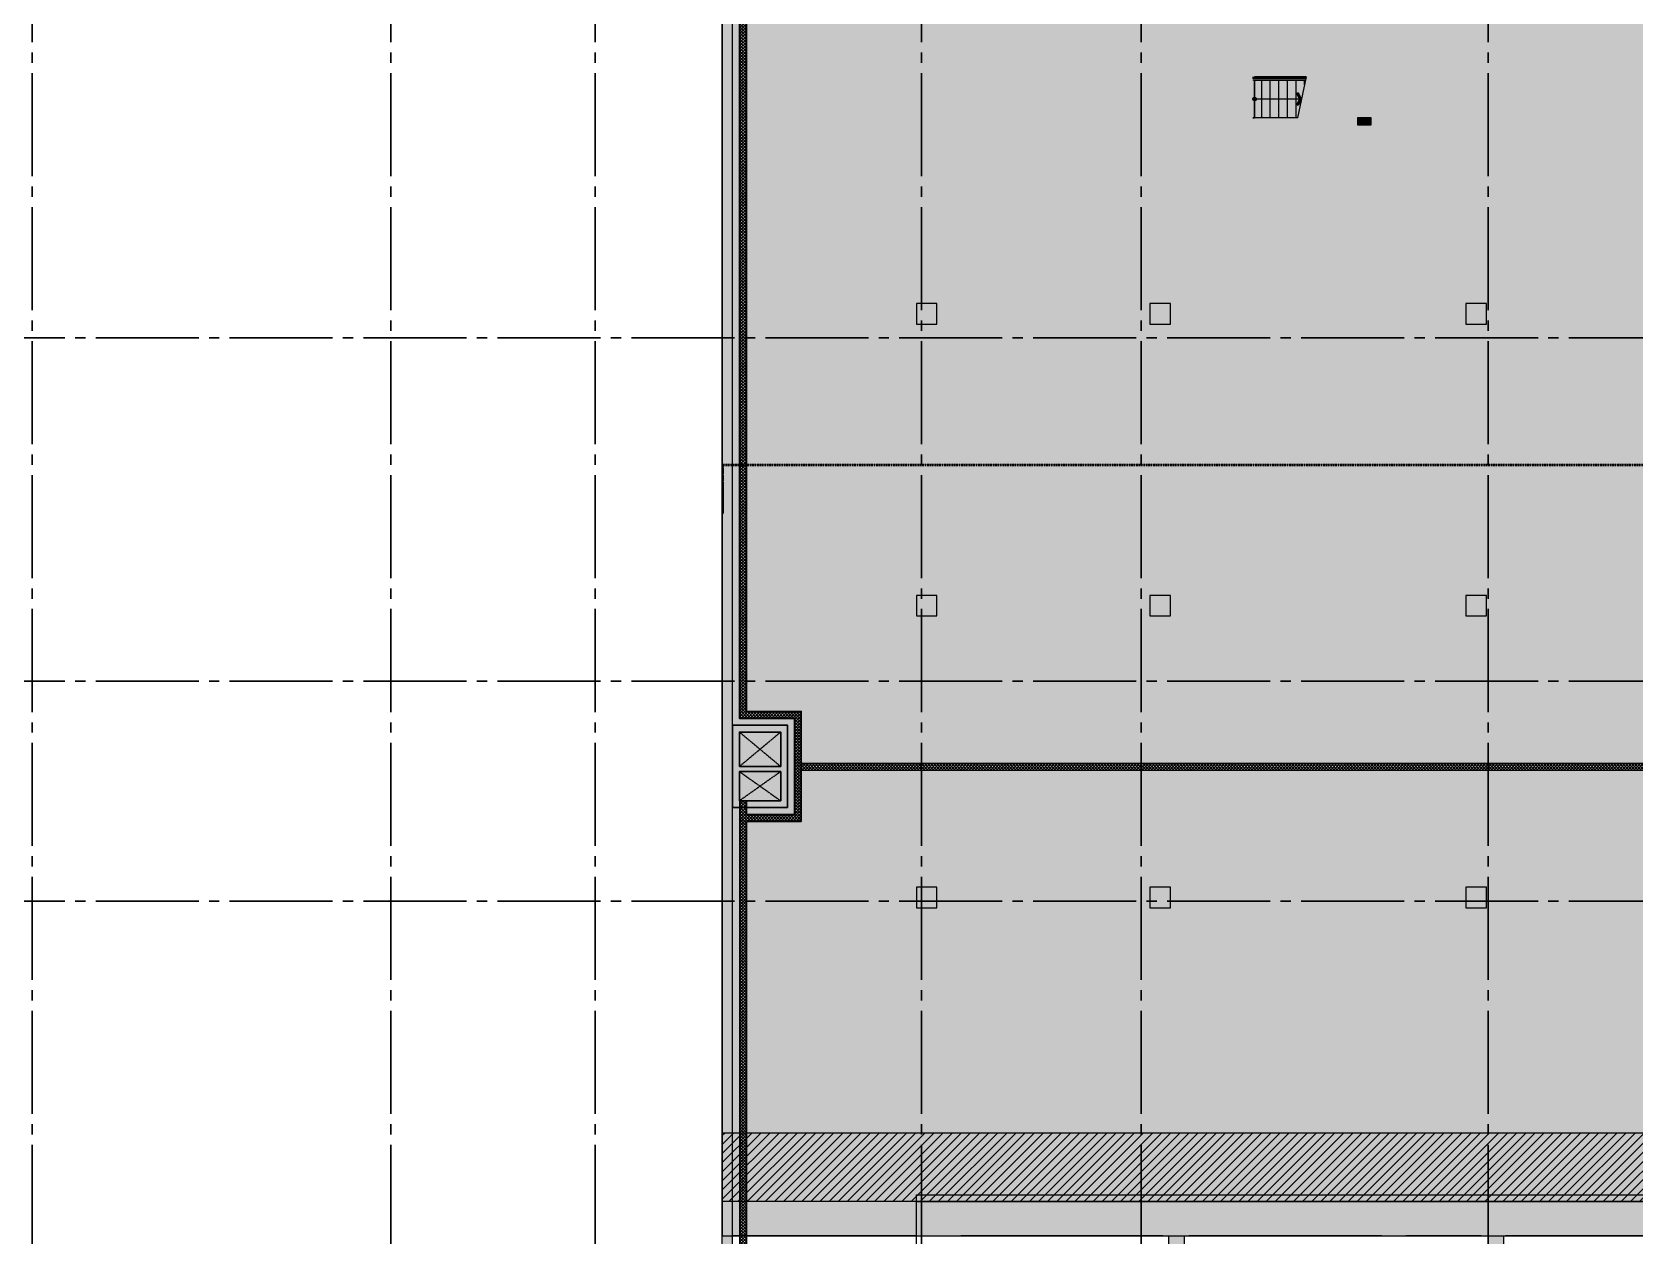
# Model space of a CAD drawing. Header units: millimetres. Extents: x -3819597 to -2591384, y 582389 to 820195.
# Drawn here: x -3077006 to -3030331, y 632681 to 667731 of the extents above; entities that cross this region are included whole.
import ezdxf
from ezdxf.enums import TextEntityAlignment as Align
from ezdxf.xclip import XClip

# ---------------------------------------------------------------- set-up
doc = ezdxf.new("R2010")
doc.units = ezdxf.units.MM
doc.header["$MEASUREMENT"] = 0
doc.header["$XCLIPFRAME"] = 0
for name, pattern in [('CENTER', [2, 1.25, -0.25, 0.25, -0.25]), ('CHG_XX_Cot_Ham 2$0$MB_Luoi truc$0$HTT Hidden 21', [3, 2, -1]), ('CHG_XX_Damsan_Ham 2$0$CHG_XX_Damsan_Ham 2$0$HIDDEN', [0.375, 0.25, -0.125]), ('CHG_XX_Damsan_Ham 2$0$MB Ham 2$0$Hidden21', [3, 2, -1]), ('CHG_XX_Luoi truc$0$MB_Luoi truc$0$Center101', [13, 10, -1, 1, -1]), ('HIDDEN', [0.375, 0.25, -0.125])]:
    doc.linetypes.add(name, pattern=pattern)
doc.layers.get('0').update_dxf_attribs({"lineweight": 9})
doc.layers.get('Defpoints').update_dxf_attribs({"color": 10, "lineweight": 0})
for name, color, linetype in [('02HN. TEXT B', 1, 'Continuous'), ('12HN. GRID', 1, 'CENTER'), ("CHG_XX_Damsan_Ham 2$0$CHG_XX_Damsan_Ham 2$0$'S_General_Hatch_8", 8, 'Continuous'), ('CHG_XX_Damsan_Ham 2$0$CHG_XX_Damsan_Ham 2$0$MEP-00-GENERAL-35', 2, 'Continuous'), ('CHG_XX_Damsan_Ham 2$0$MB Ham 2$0$Staircase', 30, 'Continuous'), ('CHG_XX_Damsan_Ham 2$0$MB Ham 2$0$Staircase Hidden', 34, 'CHG_XX_Damsan_Ham 2$0$MB Ham 2$0$Hidden21'), ('CHG_XX_Luoi truc$0$Grid', 34, 'Continuous'), ('CHG_XX_Luoi truc$0$Grid Line', 8, 'CHG_XX_Luoi truc$0$MB_Luoi truc$0$Center101'), ('dim', 51, 'Continuous')]:
    doc.layers.add(name, color=color, linetype=linetype)
for name, color, linetype, lineweight, plot in [('CHG_XX_Cot_Ham 2$0$NS-Column-H2', 90, 'Continuous', 13, False), ('CHG_XX_Cot_Ham 2$0$NS-Column-H2 @ 1', 90, 'Continuous', 13, False), ('CHG_XX_Cot_Ham 2$0$NS-Column-H2 @ 150', 90, 'Continuous', 13, False)]:
    doc.layers.add(name, color=color, linetype=linetype, lineweight=lineweight, plot=plot)
for name, color, linetype, lineweight in [('CHG_XX_Cot_Ham 2$0$NS-Pier-H2', 150, 'Continuous', 13), ('CHG_XX_Cot_Ham 2$0$NS-Pier-H2 @ 1', 150, 'Continuous', 13), ('CHG_XX_Cot_Ham 2$0$NS-Pier-H2 @ 150', 150, 'Continuous', 13), ("CHG_XX_Damsan_Ham 2$0$CHG_XX_Damsan_Ham 2$0$'S_General_Hidden_1 Thin", 1, 'CHG_XX_Damsan_Ham 2$0$CHG_XX_Damsan_Ham 2$0$HIDDEN', 18), ('CHG_XX_Damsan_Ham 2$0$CHG_XX_Damsan_Ham 2$0$CHG_XX_Damsan_Ham 2$0$Start net bao', 3, 'Continuous', 18), ('CHG_XX_Damsan_Ham 2$0$CHG_XX_Damsan_Ham 2$0$DBAO', 3, 'Continuous', 13), ('CHG_XX_Damsan_Ham 2$0$CHG_XX_Damsan_Ham 2$0$DMo', 9, 'CHG_XX_Damsan_Ham 2$0$CHG_XX_Damsan_Ham 2$0$HIDDEN', 9), ('CHG_XX_Damsan_Ham 2$0$CHG_XX_Damsan_Ham 2$0$DTE-MEP-H-SLAB TEXT', 3, 'Continuous', 0), ('CHG_XX_Damsan_Ham 2$0$CHG_XX_Damsan_Ham 2$0$HATCH', 154, 'Continuous', 9), ('CHG_XX_Damsan_Ham 2$0$CHG_XX_Damsan_Ham 2$0$mach ngung thi cong', 6, 'Continuous', 13), ('CHG_XX_Damsan_Ham 2$0$CHG_XX_Damsan_Ham 2$0$Start hatch', 8, 'Continuous', 25), ('CHG_XX_Damsan_Ham 2$0$CHG_XX_Damsan_Ham 2$0$Start hatch @ 1', 8, 'Continuous', 25), ('CHG_XX_Damsan_Ham 2$0$CHG_XX_Damsan_Ham 2$0$Start net bao', 3, 'Continuous', 18), ('CHG_XX_Damsan_Ham 2$0$HATCH', 57, 'Continuous', 9), ('CHG_XX_Damsan_Ham 2$0$mach ngung thi cong', 6, 'Continuous', 13), ('CHG_XX_Damsan_Ham 2$0$tam cap ram', 8, 'Continuous', 5), ('thep chay suot', 5, 'HIDDEN', 40)]:
    doc.layers.add(name, color=color, linetype=linetype, lineweight=lineweight)
doc.styles.add('[HN042014]STYLE', font='arial.ttf', dxfattribs={"width": 0.8})
doc.styles.add('CHG_XX_Luoi truc$0$MB_Luoi truc$0$Grid A-F$0$VNI-HelveCB', font='VHELVCB_0.TTF')
pattern_1 = [(45, (273994.73, -8650), (-44.194174, 44.194174), []), (135, (273994.73, -8650), (-44.194174, -44.194174), [])]

# ---------------------------------------------------------------- blocks, each defined once
blk = doc.blocks.new('*U679')
at = {"layer": '12HN. GRID', "linetype": 'Continuous'}
h = blk.add_hatch(color=256, dxfattribs=at)
h.dxf.hatch_style = 1
h.paths.add_polyline_path([(-44, 12932), (44, 12932), (0, 13108)])
h = blk.add_hatch(color=256, dxfattribs=at)
h.dxf.hatch_style = 1
h.paths.add_polyline_path([(0, -7439), (44, -7263), (-44, -7263)])
for p, q in [((-75, 13108), (75, 13108)), ((-44, 12932), (0, 13108)), ((0, 13108), (0, -7439)), ((0, 13108), (44, 12932)), ((-44, 12932), (44, 12932)), ((-44, -7263), (44, -7263)), ((-44, -7263), (0, -7439)), ((0, -7439), (44, -7263)), ((-75, -7439), (75, -7439))]:
    blk.add_line(p, q, dxfattribs=at)
at = {"layer": '12HN. GRID', "linetype": 'Continuous', "const_width": 64, "flags": 128}
blk.add_lwpolyline([(-32, 0, 1), (32, 0, 1)], format="xyb", close=True, dxfattribs=at)
at = {"layer": 'thep chay suot', "linetype": 'HIDDEN', "ltscale": 10}
blk.add_line((-12344, 0), (2663, 0), dxfattribs=at)
at = {"layer": 'thep chay suot', "linetype": 'ByBlock', "ltscale": 0.001}
for p, q in [((-12344, 0), (-12344, -476)), ((2663, 0), (2663, 0))]:
    blk.add_line(p, q, dxfattribs=at)
at = {"layer": '02HN. TEXT B', "linetype": 'ByBlock', "style": '[HN042014]STYLE', "width": 0.8, "flags": 8}
blk.add_attdef('0', text='', height=160, dxfattribs=at).set_placement((-351, 260), align=Align.MIDDLE_CENTER)
blk.add_attdef('1', text='', height=160, dxfattribs=at).set_placement((152, 180), align=Align.MIDDLE_LEFT)
at = {"layer": 'Defpoints', "color": 9, "linetype": 'ByBlock', "style": '[HN042014]STYLE', "width": 0.8, "flags": 9}
for tag, p in [('2', (-12026, -1000)), ('3', (-12026, -1405)), ('4', (-12026, -1810)), ('5', (-12026, -2200))]:
    blk.add_attdef(tag, text='', height=250, dxfattribs=at).set_placement(p, align=Align.MIDDLE_CENTER)
blk = doc.blocks.new('*U1036')
at = {"layer": 'CHG_XX_Cot_Ham 2$0$NS-Column-H2 @ 1'}
h = blk.add_hatch(color=256, dxfattribs=at)
h.dxf.hatch_style = 1
h.paths.add_polyline_path([(-300, -300), (-300, 300), (300, 300), (300, -300)])
at = {"layer": 'CHG_XX_Cot_Ham 2$0$NS-Column-H2 @ 150'}
h = blk.add_hatch(color=256, dxfattribs=at)
h.dxf.hatch_style = 1
h.paths.add_polyline_path([(-300, -300), (-300, 300), (300, 300), (300, -300)])
blk = doc.blocks.new('CHG_XX_Cot_Ham 2$0$HoBoi_C600x600')
at = {"layer": 'CHG_XX_Cot_Ham 2$0$NS-Column-H2'}
blk.add_lwpolyline([(300, -300), (300, 300), (-300, 300), (-300, -300)], close=True, dxfattribs=at)
blk.add_blockref('*U1036', (0, 0), dxfattribs=at)
blk = doc.blocks.new('*U1035')
at = {"layer": 'CHG_XX_Cot_Ham 2$0$NS-Pier-H2 @ 1'}
h = blk.add_hatch(color=256, dxfattribs=at)
h.dxf.hatch_style = 1
h.paths.add_polyline_path([(450, 0), (0, 0), (0, -2550), (450, -2550)])
at = {"layer": 'CHG_XX_Cot_Ham 2$0$NS-Pier-H2 @ 150'}
h = blk.add_hatch(color=256, dxfattribs=at)
h.dxf.hatch_style = 1
h.paths.add_polyline_path([(450, 0), (0, 0), (0, -2550), (450, -2550)])
blk = doc.blocks.new('CHG_XX_Cot_Ham 2$0$Block A_C450x2250')
at = {"layer": 'CHG_XX_Cot_Ham 2$0$NS-Pier-H2'}
blk.add_lwpolyline([(450, -2550), (0, -2550), (0, 0), (450, 0)], close=True, dxfattribs=at)
blk.add_blockref('*U1035', (0, 0), dxfattribs=at)
blk = doc.blocks.new('CHG_XX_Cot_Ham 2$0$Block A_C10450x300')
at = {"layer": 'CHG_XX_Cot_Ham 2$0$NS-Pier-H2'}
h = blk.add_hatch(color=256, dxfattribs=at)
h.dxf.hatch_style = 1
h.paths.add_polyline_path([(6450, 0), (6450, -450), (10450, -450), (10450, 0)])
h.paths.add_polyline_path([(4000, -450), (4000, 0), (0, 0), (0, -450)])
for points in [[(0, 0), (4000, 0), (4000, -450), (0, -450)], [(6450, 0), (10450, 0), (10450, -450), (6450, -450)]]:
    blk.add_lwpolyline(points, close=True, dxfattribs=at)
blk = doc.blocks.new('*U1029')
at = {"layer": 'CHG_XX_Luoi truc$0$Grid Line'}
blk.add_line((0, 0), (0, 608), dxfattribs=at)
at = {"layer": 'CHG_XX_Luoi truc$0$Grid', "lineweight": -2, "style": 'CHG_XX_Luoi truc$0$MB_Luoi truc$0$Grid A-F$0$VNI-HelveCB'}
for tag, p in [('GRIDSUB', (0, 617)), ('GRID', (0, -9))]:
    blk.add_attdef(tag, text='', height=5, dxfattribs=at).set_placement(p, align=Align.MIDDLE)
blk = doc.blocks.new('*U1031')
at = {"layer": 'CHG_XX_Luoi truc$0$Grid Line'}
blk.add_line((0, 0), (0, 438), dxfattribs=at)
at = {"layer": 'CHG_XX_Luoi truc$0$Grid', "lineweight": -2, "style": 'CHG_XX_Luoi truc$0$MB_Luoi truc$0$Grid A-F$0$VNI-HelveCB'}
for tag, p in [('GRIDSUB', (0, 447)), ('GRID', (0, -9))]:
    blk.add_attdef(tag, text='', height=5, dxfattribs=at).set_placement(p, align=Align.MIDDLE)
blk = doc.blocks.new('CHG_XX_Luoi truc')
at = {"layer": 'CHG_XX_Luoi truc$0$Grid', "xscale": 300, "yscale": 300, "zscale": 300}
for p in [(12250, -12747), (22700, -12747), (28650, -12747), (38150, -12747), (44550, -12747), (54650, -12747)]:
    blk.add_blockref('*U1029', p, dxfattribs=at)
at = {"layer": 'CHG_XX_Luoi truc$0$Grid', "xscale": 300.0000000000013, "yscale": 300.0000000000013, "zscale": 300.0000000000013, "rotation": 90}
for p in [(110703, 48850), (110703, 38850), (110703, 32450)]:
    blk.add_blockref('*U1031', p, dxfattribs=at)
blk = doc.blocks.new('CHG_XX_Cot_Ham 2')
at = {"layer": 'CHG_XX_Cot_Ham 2$0$NS-Column-H2'}
h = blk.add_hatch(color=256, dxfattribs=at)
h.dxf.hatch_style = 1
h.paths.add_polyline_path([(50848.5, 55250), (50848.5, 55050), (51248.5, 55050), (51248.5, 55250)])
at = {"layer": 'CHG_XX_Cot_Ham 2$0$NS-Pier-H2'}
h = blk.add_hatch(color=256, dxfattribs=at)
h.dxf.hatch_style = 1
h.paths.add_polyline_path([(99639.2, 163400), (-10900, 163400), (-10900, 85450), (-300, 85450), (-300, 84050), (32350, 84050), (32350, -9000), (103575.5, -9000), (106050, -6022), (106050, 158254.3)])
h.paths.add_polyline_path([(99533.7, 163100), (105750, 158110.4), (105750, 90450), (105650, 90450), (105750, 90450), (105750, 13850), (105750, 13722.3), (105750, -5913.6), (103434.7, -8700), (93599.8, -8700), (93299.8, -8700), (32650, -8700), (32650, 84350), (0, 84350), (0, 85750), (-10600, 85750), (-10600, 163100), (93600, 163100)], flags=16)
at = {"layer": 'CHG_XX_Cot_Ham 2$0$NS-Column-H2'}
blk.add_lwpolyline([(50848.5, 55250), (50848.5, 55050), (51248.5, 55050), (51248.5, 55250)], close=True, dxfattribs=at)
at = {"layer": 'CHG_XX_Cot_Ham 2$0$NS-Pier-H2'}
for p, q in [((32350, -9000), (32350, 84050)), ((32650, -8700), (32650, 84350))]:
    blk.add_line(p, q, dxfattribs=at)
at = {"layer": 'CHG_XX_Cot_Ham 2$0$NS-Pier-H2', "linetype": 'CHG_XX_Cot_Ham 2$0$MB_Luoi truc$0$HTT Hidden 21'}
blk.add_lwpolyline([(99639.2, 163400), (106050, 158254.3), (106050, -6022), (103575.5, -9000), (32350, -9000), (32350, 84050), (-300, 84050), (-300, 85450), (-10900, 85450), (-10900, 163400)], close=True, dxfattribs=at)
at = {"layer": 'CHG_XX_Cot_Ham 2$0$NS-Column-H2'}
for p in [(38300, 49550), (45100, 49550), (54300, 49550), (38300, 41050), (45100, 41050), (54300, 41050), (38300, 32550), (45100, 32550), (54300, 32550)]:
    blk.add_blockref('CHG_XX_Cot_Ham 2$0$HoBoi_C600x600', p, dxfattribs=at)
at = {"layer": 'CHG_XX_Cot_Ham 2$0$NS-Pier-H2'}
for name, p in [('CHG_XX_Luoi truc', (0, 0)), ('CHG_XX_Cot_Ham 2$0$Block A_C450x2250', (45350, 22700))]:
    blk.add_blockref(name, p, dxfattribs=at)
at = {"layer": 'CHG_XX_Cot_Ham 2$0$NS-Pier-H2', "rotation": 90}
blk.add_blockref('CHG_XX_Cot_Ham 2$0$Block A_C10450x300', (54650, 12250), dxfattribs=at)
blk = doc.blocks.new('CHG_XX_Damsan_Ham 2$0$CHG_XX_Damsan_Ham 2$0$sdfsgdh')
at = {"layer": 'CHG_XX_Damsan_Ham 2$0$CHG_XX_Damsan_Ham 2$0$Start hatch', "ltscale": 0.5}
h = blk.add_hatch(dxfattribs=at)
h.set_pattern_fill('ANSI37', color=256, scale=500)
h.set_pattern_definition(pattern_1)
h.paths.add_polyline_path([(43750, -78350), (43550, -78350), (43550, -123131), (45150, -123131), (45150, -125931), (43750, -125931), (43750, -125531), (43550, -125531), (43550, -126131), (43750, -126131), (45350, -126131), (45350, -122931), (43750, -122931)])
h = blk.add_hatch(dxfattribs=at)
h.set_pattern_fill('ANSI37', color=256, scale=500)
h.set_pattern_definition([(45, (-79807.79, -8650), (-44.194174, 44.194174), []), (135, (-79807.79, -8650), (-44.194174, -44.194174), [])])
h.paths.add_polyline_path([(45350, -124435), (45350, -124635), (114450, -124635), (114450, -124435)])
at = {"layer": 'CHG_XX_Damsan_Ham 2$0$CHG_XX_Damsan_Ham 2$0$Start hatch @ 1', "ltscale": 0.5}
h = blk.add_hatch(dxfattribs=at)
h.set_pattern_fill('ANSI37', color=256, scale=500)
h.set_pattern_definition(pattern_1)
h.paths.add_polyline_path([(43750, -126131), (43550, -126131), (43550, -167400), (43750, -167400), (43750, -167000), (45150, -167000), (45150, -169400), (45350, -169400), (45350, -170700), (45350, -166800), (43750, -166800)])
at = {"layer": 'CHG_XX_Damsan_Ham 2$0$CHG_XX_Damsan_Ham 2$0$DTE-MEP-H-SLAB TEXT', "color": 2, "ltscale": 0.5}
for p, q in [((45350, -124435), (114450, -124435)), ((45350, -124435), (45350, -124635)), ((45350, -124635), (114450, -124635)), ((43550, -125531), (43550, -167400)), ((43750, -125531), (43550, -125531)), ((43750, -125531), (43750, -125931)), ((43750, -126131), (43750, -166800))]:
    blk.add_line(p, q, dxfattribs=at)
at = {"layer": 'CHG_XX_Damsan_Ham 2$0$CHG_XX_Damsan_Ham 2$0$MEP-00-GENERAL-35'}
for points in [[(43750, -125931), (45150, -125931), (45150, -123131), (43550, -123131), (43550, -78350)], [(43750, -126131), (45350, -126131), (45350, -122931), (43750, -122931), (43750, -78950)]]:
    blk.add_lwpolyline(points, dxfattribs=at)
for points in [[(44950, -125731), (44950, -123331), (43350, -123331), (43350, -125731)], [(43550, -124531), (43550, -123531), (44750, -123531), (44750, -124531)], [(44750, -125531), (44750, -124681), (43550, -124681), (43550, -125531)]]:
    blk.add_lwpolyline(points, close=True, dxfattribs=at)
blk = doc.blocks.new('CHG_XX_Damsan_Ham 2$0$MB Ham 2$0$Arrow 60')
at = {"linetype": 'ByBlock', "lineweight": -2}
h = blk.add_hatch(color=0, dxfattribs=at)
h.paths.add_polyline_path([(1.88, 0.94), (1.65, 1.38), (0, 0.56), (-1.65, 1.38), (-1.88, 0.94), (0, 0)], flags=17)
h.paths.add_polyline_path([(1.65, 1.38), (1.88, 0.94), (0, 0), (-1.88, 0.94), (-1.65, 1.38), (0, 0.56)])
blk.add_hatch(color=0, dxfattribs=at).paths.add_polyline_path([(1.65, 1.38), (1.88, 0.94), (0, 0), (-1.88, 0.94), (-1.65, 1.38), (0, 0.56)])
at = {"color": 0, "linetype": 'ByBlock', "lineweight": -2}
blk.add_lwpolyline([(1.65, 1.38), (1.88, 0.94), (0, 0), (-1.88, 0.94), (-1.65, 1.38), (0, 0.56)], close=True, dxfattribs=at)
blk = doc.blocks.new('CHG_XX_Damsan_Ham 2$0$MB Ham 2$0$Dot')
at = {"linetype": 'ByBlock', "lineweight": -2}
h = blk.add_hatch(color=0, dxfattribs=at)
edge = h.paths.add_edge_path()
edge.add_arc((0, 0), 0.5, 0, 360)
at = {"color": 0, "linetype": 'ByBlock', "lineweight": -2}
blk.add_line((0, -1), (0, 1), dxfattribs=at)
blk.add_circle((0, 0), 0.5, dxfattribs=at)
blk = doc.blocks.new('*U966')
at = {"layer": 'CHG_XX_Damsan_Ham 2$0$tam cap ram'}
h = blk.add_hatch(dxfattribs=at)
h.set_pattern_fill('_USER', color=256, scale=250, angle=90, pattern_type=0)
h.set_pattern_definition([(90, (2200, 2550), (-250, 2e-14), [])])
h.paths.add_polyline_path([(1200, 2550), (3200, 2550), (3200, 1450), (1200, 1450)])
h.paths.add_polyline_path([(1200, 1400), (3200, 1400), (3200, 1350), (1200, 1350)])
h.paths.add_polyline_path([(1200, 1200), (3200, 1200), (3200, 1150), (1200, 1150)])
h.paths.add_polyline_path([(1200, 1100), (3200, 1100), (3200, 0), (1200, 0)])
at = {"layer": 'CHG_XX_Damsan_Ham 2$0$MB Ham 2$0$Staircase'}
for p, q in [((1200, 0), (1200, 1100)), ((3200, 0), (3200, 1100)), ((0, 0), (4400, 0))]:
    blk.add_line(p, q, dxfattribs=at)
at = {"layer": 'CHG_XX_Damsan_Ham 2$0$MB Ham 2$0$Staircase Hidden'}
for p, q in [((4400, 2550), (4400, 0)), ((4400, 1200), (4400, 1350))]:
    blk.add_line(p, q, dxfattribs=at)
at = {"layer": 'CHG_XX_Damsan_Ham 2$0$tam cap ram'}
for p, q in [((0, 0), (0, 2550)), ((0, 2550), (4400, 2550)), ((1200, 1450), (1200, 2550)), ((1598, 1350), (1848, 2550)), ((1700, 1350), (1950, 2550)), ((3200, 1450), (3200, 2550)), ((600, 550), (600, 2000)), ((600, 2000), (3800, 2000)), ((3800, 550), (3800, 2000)), ((1100, 1100), (1100, 1450)), ((1100, 1450), (3300, 1450)), ((3300, 1100), (3300, 1450)), ((1100, 1100), (3300, 1100)), ((1150, 1150), (1150, 1400)), ((1150, 1400), (3250, 1400)), ((1150, 1150), (3250, 1150)), ((1200, 1150), (1200, 1400)), ((1200, 1400), (1200, 1350)), ((1200, 1350), (3200, 1350)), ((1200, 1200), (3200, 1200)), ((1200, 1200), (1200, 1150)), ((3200, 1150), (3200, 1400)), ((3250, 1150), (3250, 1400)), ((600, 550), (3800, 550))]:
    blk.add_line(p, q, dxfattribs=at)
for points in [[(1200, 2550), (3200, 2550), (3200, 1450), (1200, 1450)], [(1200, 1400), (3200, 1400), (3200, 1350), (1200, 1350)], [(1200, 1200), (3200, 1200), (3200, 1150), (1200, 1150)], [(1200, 1100), (3200, 1100), (3200, 0), (1200, 0)]]:
    blk.add_lwpolyline(points, close=True, dxfattribs=at)
for centre, start, end in [((1200, 1350), 90, 180), ((3200, 1350), 0, 90), ((1200, 1200), 180, 270), ((3200, 1200), 270, 0)]:
    blk.add_arc(centre, 1200, start, end, dxfattribs=at)
at = {"layer": 'CHG_XX_Damsan_Ham 2$0$tam cap ram', "yscale": 100, "zscale": 100}
for name, p, xscale, rotation in [('CHG_XX_Damsan_Ham 2$0$MB Ham 2$0$Arrow 60', (1835, 2000), 100, 270), ('CHG_XX_Damsan_Ham 2$0$MB Ham 2$0$Dot', (3200, 2000), 100, 270), ('CHG_XX_Damsan_Ham 2$0$MB Ham 2$0$Arrow 60', (3200, 550), -100, 90)]:
    blk.add_blockref(name, p, dxfattribs=dict(at, xscale=xscale, rotation=rotation))
blk = doc.blocks.new('CHG_XX_Damsan_Ham 2$0$ArchStaireH2')
ref = blk.add_blockref('*U966', (38800, -83250), dxfattribs=dict(rotation=180))
XClip(ref).set_block_clipping_path([(3250, 1350), (3249.9999999999, 2550), (1945, 2550), (1695, 1350)])
blk = doc.blocks.new('CHG_XX_Damsan_Ham 2', base_point=(3089256, -609981))
at = {"layer": "CHG_XX_Damsan_Ham 2$0$CHG_XX_Damsan_Ham 2$0$'S_General_Hatch_8"}
h = blk.add_hatch(dxfattribs=at)
h.set_pattern_fill('CROSS', color=256, scale=2000)
edge = h.paths.add_edge_path()
edge.add_line((76750, 42625), (76750, 65250))
edge.add_line((76750, 65250), (76750, 65850))
edge.add_line((76750, 65850), (77900, 65850))
edge.add_line((77900, 65850), (77900, 89350))
edge.add_line((77900, 89350), (76850, 89350))
edge.add_line((76850, 89350), (76850, 90650))
edge.add_line((76850, 90650), (76852, 131950))
edge.add_line((76852, 131950), (51950, 131950))
edge.add_line((51950, 131950), (51950, 130600))
edge.add_line((51950, 130600), (22700, 130600))
edge.add_line((22700, 130600), (22700, 84050))
edge.add_line((22700, 84050), (32350, 84050))
edge.add_line((32350, 84050), (32350, 22700))
edge.add_line((32350, 22700), (76500, 22700))
edge.add_line((76500, 22700), (76500, 23518))
edge.add_line((76500, 23518), (76750, 23518))
edge.add_line((76750, 23518), (76750, 42625))
edge.add_line((76750, 42625), (76750, 43198))
at = {"layer": 'CHG_XX_Damsan_Ham 2$0$CHG_XX_Damsan_Ham 2$0$HATCH'}
h = blk.add_hatch(dxfattribs=at)
h.set_pattern_fill('ANSI31', color=256, scale=1500)
h.set_pattern_definition([(45, (-2702289.21, 609981.01), (-132.582521, 132.582521), [])])
h.paths.add_polyline_path([(32350, 25700), (73852, 25700), (73852, 127600), (25700, 127600), (25700, 84350), (23700, 84350), (23700, 129600), (75851, 129600), (75851, 23700), (32350, 23700)])
at = {"layer": "CHG_XX_Damsan_Ham 2$0$CHG_XX_Damsan_Ham 2$0$'S_General_Hidden_1 Thin", "ltscale": 10}
for p, q in [((32350, 84050), (32350, 22700)), ((38000, 22700), (32650, 22700)), ((45178, 22700), (39300, 22700)), ((51550, 22700), (45928, 22700)), ((54450, 22700), (52250, 22700)), ((60700, 22700), (55150, 22700))]:
    blk.add_line(p, q, dxfattribs=at)
blk.add_lwpolyline([(32350, 22700), (76597, 22700), (76750, 24350), (76750, 32950), (76750, 40700), (76750, 65850), (77900, 65850)], dxfattribs=at)
at = {"layer": 'CHG_XX_Damsan_Ham 2$0$CHG_XX_Damsan_Ham 2$0$CHG_XX_Damsan_Ham 2$0$Start net bao'}
for points in [[(-10900, 163400), (99639, 163400), (106050, 158250), (106050, -6022), (103576, -9000), (32350, -9000), (32350, 84050), (-300, 84050)], [(93300, -8700), (32650, -8700), (32650, 84350), (0, 84350)]]:
    blk.add_lwpolyline(points, dxfattribs=at)
at = {"layer": 'CHG_XX_Damsan_Ham 2$0$CHG_XX_Damsan_Ham 2$0$DMo'}
for p, q in [((32850, 37369), (34050, 36369)), ((34050, 37369), (32850, 36369)), ((32850, 36219), (34050, 35369)), ((34050, 36219), (32850, 35369))]:
    blk.add_line(p, q, dxfattribs=at)
at = {"layer": 'CHG_XX_Damsan_Ham 2$0$CHG_XX_Damsan_Ham 2$0$HATCH'}
blk.add_lwpolyline([(32350, 25700), (73852, 25700), (73852, 127600), (25700, 127600), (25700, 84350), (23700, 84350), (23700, 129600), (75851, 129600), (75851, 23700), (32350, 23700), (32350, 25700)], dxfattribs=at)
at = {"layer": 'CHG_XX_Damsan_Ham 2$0$CHG_XX_Damsan_Ham 2$0$mach ngung thi cong'}
blk.add_lwpolyline([(38000, 23700), (75851, 23700), (75851, 50950), (99650, 50950), (99650, -100), (38000, -100)], close=True, dxfattribs=at)
at = {"layer": 'CHG_XX_Damsan_Ham 2$0$CHG_XX_Damsan_Ham 2$0$Start net bao'}
for points in [[(-10900, 163400), (99639, 163400), (106050, 158250), (106050, -6022), (103576, -9000), (32350, -9000), (32350, 84050), (-300, 84050)], [(93300, -8700), (32650, -8700), (32650, 84350), (0, 84350)]]:
    blk.add_lwpolyline(points, dxfattribs=at)
at = {"layer": 'CHG_XX_Damsan_Ham 2$0$mach ngung thi cong'}
blk.add_lwpolyline([(38000, 23900), (75549, 23900), (75549, 50950), (99650, 50950), (99650, -100), (38000, -100)], close=True, dxfattribs=at)
at = {"layer": 'CHG_XX_Damsan_Ham 2$0$CHG_XX_Damsan_Ham 2$0$DBAO'}
blk.add_blockref('CHG_XX_Cot_Ham 2', (0, 0), dxfattribs=at)
at = {"layer": 'CHG_XX_Damsan_Ham 2$0$CHG_XX_Damsan_Ham 2$0$DTE-MEP-H-SLAB TEXT'}
blk.add_blockref('CHG_XX_Damsan_Ham 2$0$CHG_XX_Damsan_Ham 2$0$sdfsgdh', (-10700, 160900), dxfattribs=at)
at = {"layer": 'CHG_XX_Damsan_Ham 2$0$HATCH'}
for name, p in [('CHG_XX_Cot_Ham 2', (0, 0)), ('CHG_XX_Damsan_Ham 2$0$ArchStaireH2', (12250, 141050))]:
    blk.add_blockref(name, p, dxfattribs=at)

msp = doc.modelspace()

# ---------------------------------------------------------------- block references
at = {"layer": 'dim', "ltscale": 1500}
msp.add_blockref('CHG_XX_Damsan_Ham 2', (0, 0), dxfattribs=at)
at = {"layer": 'thep chay suot'}
ref = msp.add_blockref('*U679', (-3019873.1, 655134.8), dxfattribs=dict(at, xscale=3, yscale=3, zscale=3))
ref.add_attrib('1', '%%c18a200', dxfattribs={"layer": '02HN. TEXT B', "linetype": 'ByBlock', "height": 480, "style": '[HN042014]STYLE', "width": 0.8}).set_placement((-3019417.7, 655674.8), align=Align.MIDDLE_LEFT)

doc.saveas('drawing.dxf')
